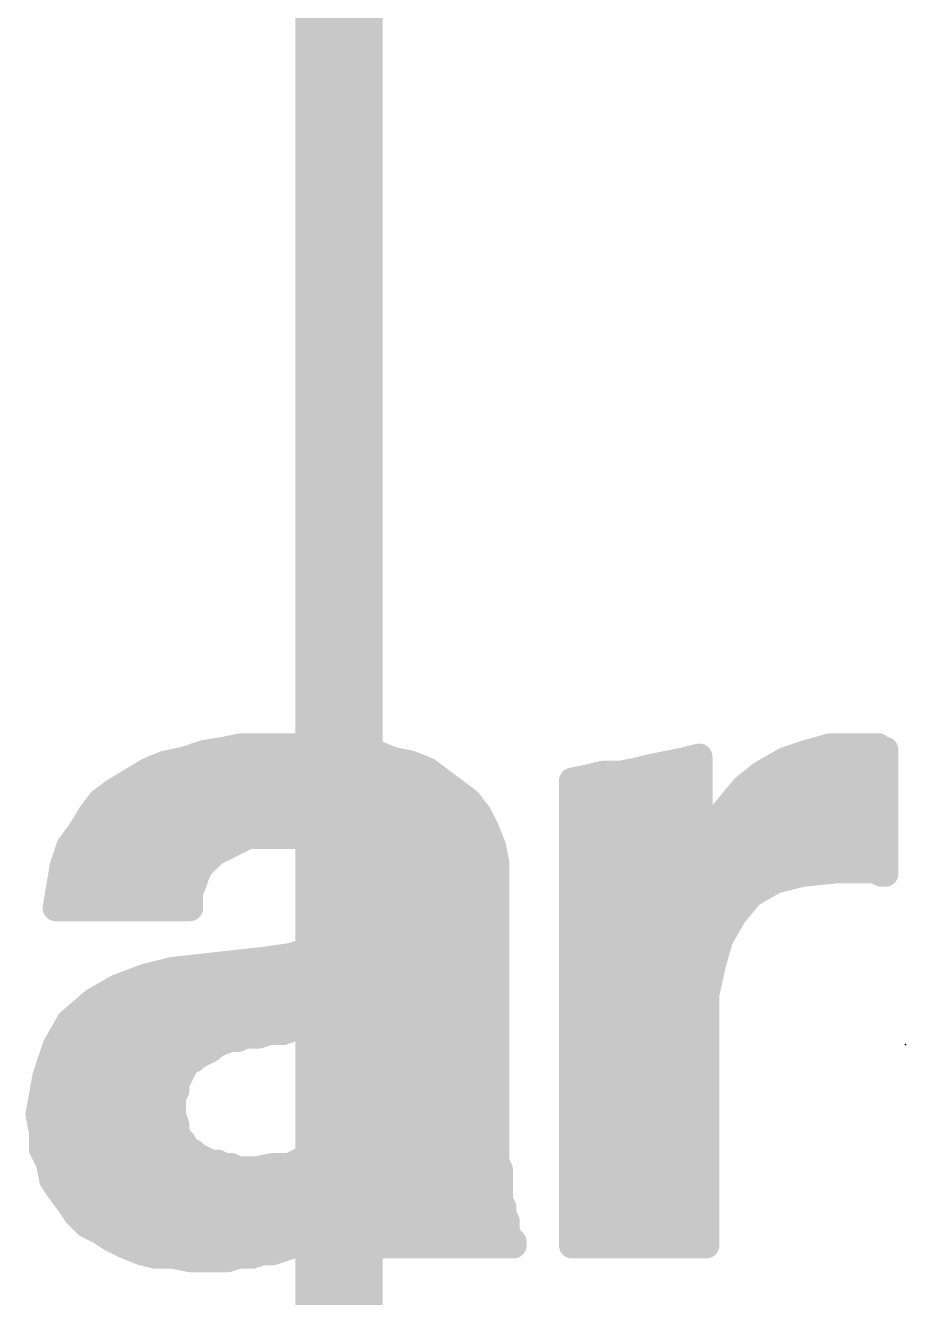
# Model space of a CAD drawing. Extents: x -38 to 69, y -21 to 41.
# Drawn here: x 17.509 to 20.066, y 29.744 to 33.441 of the extents above; entities that cross this region are included whole.
import ezdxf

# ---------------------------------------------------------------- set-up
doc = ezdxf.new("R2010")
doc.units = 0
for name, color, linetype in [('1', 12, 'CONTINUOUS'), ('21', 41, 'CONTINUOUS'), ('23', 53, 'CONTINUOUS')]:
    doc.layers.add(name, color=color, linetype=linetype)

msp = doc.modelspace()

# ---------------------------------------------------------------- linework, layer by layer
at = {"layer": '1', "const_width": 0.254}
msp.add_lwpolyline([(18.42, 27.445), (18.42, 34.92)], dxfattribs=at)
at = {"layer": '21', "const_width": 0.0762}
for points in [[(17.967, 31.306), (18.027, 31.326)], [(18.0036, 31.3182), (18.5465, 31.3182)], [(18.027, 31.326), (18.087, 31.336)], [(18.087, 31.336), (18.137, 31.346)], [(18.137, 31.346), (18.367, 31.346)], [(18.367, 31.346), (18.417, 31.336)], [(18.417, 31.336), (18.477, 31.336)], [(18.477, 31.336), (18.527, 31.326)], [(18.527, 31.326), (18.577, 31.306)], [(19.427, 31.306), (19.467, 31.316)], [(19.467, 31.316), (19.467, 31.046)], [(19.717, 31.306), (19.777, 31.326)], [(19.7536, 31.3182), (20.007, 31.3182)], [(19.777, 31.326), (19.847, 31.346)], [(19.847, 31.346), (19.987, 31.346)], [(19.987, 31.346), (19.997, 31.336)], [(19.997, 31.336), (20.007, 31.336)], [(20.007, 31.336), (20.007, 30.976)], [(17.767, 31.216), (17.867, 31.276)], [(17.867, 31.276), (17.917, 31.296)], [(17.917, 31.296), (17.967, 31.306)], [(18.577, 31.306), (18.627, 31.296)], [(18.627, 31.296), (18.677, 31.276)], [(18.677, 31.276), (18.797, 31.186)], [(19.237, 31.266), (19.287, 31.276)], [(19.287, 31.276), (19.327, 31.286)], [(19.327, 31.286), (19.427, 31.306)], [(19.647, 31.266), (19.717, 31.306)], [(17.8103, 31.242), (18.7223, 31.242)], [(19.097, 31.246), (19.147, 31.256)], [(19.097, 29.896), (19.097, 31.246)], [(19.097, 31.242), (19.467, 31.242)], [(19.147, 31.256), (19.187, 31.266)], [(19.187, 31.266), (19.237, 31.266)], [(19.597, 31.226), (19.647, 31.266)], [(19.617, 31.242), (20.007, 31.242)], [(17.727, 31.186), (17.767, 31.216)], [(19.547, 31.166), (19.597, 31.226)], [(17.697, 31.146), (17.727, 31.186)], [(17.7119, 31.1658), (18.8122, 31.1658)], [(18.797, 31.186), (18.827, 31.146)], [(19.097, 31.1658), (19.467, 31.1658)], [(19.507, 31.116), (19.547, 31.166)], [(19.5468, 31.1658), (20.007, 31.1658)], [(17.667, 31.096), (17.697, 31.146)], [(18.827, 31.146), (18.847, 31.106)], [(17.637, 31.056), (17.667, 31.096)], [(17.6622, 31.0896), (18.8536, 31.0896)], [(18.847, 31.106), (18.867, 31.056)], [(19.097, 31.0896), (19.467, 31.0896)], [(19.467, 31.046), (19.507, 31.116)], [(19.4919, 31.0896), (20.007, 31.0896)], [(17.617, 30.996), (17.637, 31.056)], [(18.157, 31.086), (18.057, 31.036)], [(18.337, 31.086), (18.157, 31.086)], [(18.357, 31.076), (18.337, 31.086)], [(18.377, 31.076), (18.357, 31.076)], [(18.437, 31.046), (18.377, 31.076)], [(18.867, 31.056), (18.877, 31.006)], [(18.057, 31.036), (18.017, 30.996)], [(18.447, 31.026), (18.437, 31.046)], [(18.457, 31.016), (18.447, 31.026)], [(18.487, 30.956), (18.457, 31.016)], [(17.597, 30.876), (17.617, 30.996)], [(17.6228, 31.0134), (18.0344, 31.0134)], [(18.017, 30.996), (18.007, 30.976)], [(18.4583, 31.0134), (18.8755, 31.0134)], [(18.877, 31.006), (18.877, 30.136)], [(19.097, 31.0134), (20.007, 31.0134)], [(19.867, 30.986), (19.767, 30.976)], [(19.977, 30.986), (19.867, 30.986)], [(19.997, 30.976), (19.977, 30.986)], [(17.997, 30.946), (17.987, 30.926)], [(18.007, 30.976), (17.997, 30.946)], [(18.487, 30.846), (18.487, 30.956)], [(19.687, 30.956), (19.617, 30.916)], [(19.767, 30.976), (19.687, 30.956)], [(20.007, 30.976), (19.997, 30.976)], [(17.6072, 30.9372), (17.9926, 30.9372)], [(17.987, 30.926), (17.987, 30.876)], [(18.487, 30.9372), (18.877, 30.9372)], [(19.097, 30.9372), (19.6541, 30.9372)], [(19.617, 30.916), (19.567, 30.856)], [(17.987, 30.876), (17.597, 30.876)], [(18.457, 30.806), (18.487, 30.846)], [(18.487, 30.861), (18.877, 30.861)], [(19.097, 30.861), (19.5712, 30.861)], [(19.567, 30.856), (19.527, 30.786)], [(18.407, 30.776), (18.457, 30.806)], [(18.347, 30.756), (18.407, 30.776)], [(18.4217, 30.7848), (18.877, 30.7848)], [(19.097, 30.7848), (19.5267, 30.7848)], [(19.527, 30.786), (19.507, 30.716)], [(18.027, 30.706), (18.207, 30.726)], [(18.207, 30.726), (18.277, 30.736)], [(18.277, 30.736), (18.347, 30.756)], [(18.277, 30.736), (18.327, 30.536)], [(18.327, 30.536), (18.277, 30.736)], [(17.857, 30.676), (17.937, 30.696)], [(17.937, 30.696), (18.027, 30.706)], [(18.107, 30.496), (18.027, 30.706)], [(18.027, 30.706), (18.107, 30.496)], [(18.0504, 30.7086), (18.2839, 30.7086)], [(18.2839, 30.7086), (18.877, 30.7086)], [(19.097, 30.7086), (19.5054, 30.7086)], [(19.507, 30.716), (19.487, 30.626)], [(17.707, 30.606), (17.777, 30.646)], [(17.777, 30.646), (17.857, 30.676)], [(17.7532, 30.6324), (18.055, 30.6324)], [(18.055, 30.6324), (18.3029, 30.6324)], [(18.3029, 30.6324), (18.877, 30.6324)], [(19.097, 30.6324), (19.4884, 30.6324)], [(19.487, 30.626), (19.487, 29.896)], [(17.637, 30.546), (17.707, 30.606)], [(18.487, 30.586), (18.467, 30.566)], [(18.487, 30.356), (18.487, 30.586)], [(17.597, 30.476), (17.637, 30.546)], [(17.6489, 30.5562), (18.0841, 30.5562)], [(18.0841, 30.5562), (18.322, 30.5562)], [(18.327, 30.536), (18.307, 30.526)], [(18.322, 30.5562), (18.4274, 30.5562)], [(18.367, 30.536), (18.327, 30.536)], [(18.387, 30.546), (18.367, 30.536)], [(18.407, 30.546), (18.387, 30.546)], [(18.447, 30.566), (18.407, 30.546)], [(18.467, 30.566), (18.447, 30.566)], [(18.487, 30.5562), (18.877, 30.5562)], [(19.097, 30.5562), (19.487, 30.5562)], [(18.147, 30.506), (18.127, 30.496)], [(18.187, 30.506), (18.147, 30.506)], [(18.217, 30.516), (18.187, 30.506)], [(18.257, 30.516), (18.217, 30.516)], [(18.287, 30.526), (18.257, 30.516)], [(18.307, 30.526), (18.287, 30.526)], [(17.567, 30.386), (17.597, 30.476)], [(17.5993, 30.48), (18.065, 30.48)], [(18.047, 30.466), (18.007, 30.446)], [(18.057, 30.476), (18.047, 30.466)], [(18.077, 30.486), (18.057, 30.476)], [(18.107, 30.496), (18.077, 30.486)], [(18.127, 30.496), (18.107, 30.496)], [(18.487, 30.48), (18.877, 30.48)], [(19.097, 30.48), (19.487, 30.48)], [(17.977, 30.426), (17.947, 30.366)], [(17.997, 30.436), (17.977, 30.426)], [(18.007, 30.446), (17.997, 30.436)], [(17.5729, 30.4038), (17.9659, 30.4038)], [(18.487, 30.4038), (18.877, 30.4038)], [(19.097, 30.4038), (19.487, 30.4038)], [(17.547, 30.276), (17.567, 30.386)], [(17.947, 30.366), (17.947, 30.346)], [(18.477, 30.326), (18.487, 30.356)], [(17.5564, 30.3276), (17.9378, 30.3276)], [(17.947, 30.346), (17.937, 30.326)], [(17.937, 30.326), (17.937, 30.276)], [(18.467, 30.306), (18.477, 30.326)], [(18.4775, 30.3276), (18.877, 30.3276)], [(19.097, 30.3276), (19.487, 30.3276)], [(17.557, 30.226), (17.547, 30.276)], [(17.937, 30.276), (17.947, 30.246)], [(18.447, 30.246), (18.467, 30.306)], [(17.5519, 30.2514), (17.9452, 30.2514)], [(17.947, 30.246), (17.947, 30.226)], [(18.427, 30.226), (18.447, 30.246)], [(18.4488, 30.2514), (18.877, 30.2514)], [(19.097, 30.2514), (19.487, 30.2514)], [(17.557, 30.176), (17.557, 30.226)], [(17.947, 30.226), (17.957, 30.206)], [(17.957, 30.206), (17.967, 30.196)], [(18.407, 30.196), (18.427, 30.226)], [(17.577, 30.136), (17.557, 30.176)], [(17.5574, 30.1752), (17.9786, 30.1752)], [(17.967, 30.196), (17.977, 30.176)], [(17.977, 30.176), (17.997, 30.166)], [(17.997, 30.166), (18.007, 30.156)], [(18.357, 30.156), (18.387, 30.176)], [(18.3858, 30.1752), (18.877, 30.1752)], [(18.387, 30.176), (18.407, 30.196)], [(19.097, 30.1752), (19.487, 30.1752)], [(17.587, 30.086), (17.577, 30.136)], [(18.007, 30.156), (18.047, 30.136)], [(18.047, 30.136), (18.067, 30.136)], [(18.067, 30.136), (18.087, 30.126)], [(18.277, 30.126), (18.317, 30.146)], [(18.317, 30.146), (18.357, 30.156)], [(18.877, 30.136), (18.887, 30.116)], [(17.5844, 30.099), (18.887, 30.099)], [(18.087, 30.126), (18.107, 30.126)], [(18.107, 30.126), (18.127, 30.116)], [(18.127, 30.116), (18.177, 30.116)], [(18.177, 30.116), (18.227, 30.126)], [(18.227, 30.126), (18.277, 30.126)], [(18.887, 30.116), (18.887, 30.026)], [(19.097, 30.099), (19.487, 30.099)], [(17.607, 30.056), (17.587, 30.086)], [(17.637, 30.016), (17.607, 30.056)], [(17.6319, 30.0228), (18.4982, 30.0228)], [(18.507, 30.036), (18.487, 30.006)], [(18.507, 29.976), (18.507, 30.036)], [(18.507, 30.0228), (18.8886, 30.0228)], [(18.887, 30.026), (18.897, 30.006)], [(19.097, 30.0228), (19.487, 30.0228)], [(17.657, 29.986), (17.637, 30.016)], [(17.687, 29.956), (17.657, 29.986)], [(18.457, 29.986), (18.437, 29.966)], [(18.487, 30.006), (18.457, 29.986)], [(18.897, 30.006), (18.897, 29.986)], [(18.897, 29.986), (18.907, 29.966)], [(17.727, 29.936), (17.687, 29.956)], [(17.7058, 29.9466), (18.4079, 29.9466)], [(18.407, 29.946), (18.377, 29.936)], [(18.437, 29.966), (18.407, 29.946)], [(18.517, 29.966), (18.507, 29.976)], [(18.517, 29.936), (18.517, 29.966)], [(18.517, 29.9466), (18.907, 29.9466)], [(18.907, 29.966), (18.907, 29.936)], [(19.097, 29.9466), (19.487, 29.9466)], [(17.757, 29.916), (17.727, 29.936)], [(17.797, 29.896), (17.757, 29.916)], [(18.347, 29.916), (18.227, 29.876)], [(18.377, 29.936), (18.347, 29.916)], [(18.527, 29.926), (18.517, 29.936)], [(18.527, 29.916), (18.527, 29.926)], [(18.537, 29.906), (18.527, 29.916)], [(18.907, 29.936), (18.917, 29.916)], [(18.917, 29.916), (18.927, 29.906)], [(17.847, 29.876), (17.797, 29.896)], [(17.887, 29.866), (17.847, 29.876)], [(17.8694, 29.8704), (18.1802, 29.8704)], [(18.197, 29.876), (18.167, 29.866)], [(18.227, 29.876), (18.197, 29.876)], [(18.537, 29.896), (18.537, 29.906)], [(18.927, 29.896), (18.537, 29.896)], [(18.927, 29.906), (18.927, 29.896)], [(19.487, 29.896), (19.097, 29.896)], [(17.937, 29.866), (17.887, 29.866)], [(17.987, 29.856), (17.937, 29.866)], [(18.097, 29.856), (17.987, 29.856)], [(18.127, 29.866), (18.097, 29.856)], [(18.167, 29.866), (18.127, 29.866)]]:
    msp.add_lwpolyline(points, dxfattribs=at)
at = {"layer": '21', "const_width": 0.0381}
for points in [[(18.0036, 31.3373, 1), (18.0036, 31.2992)], [(18.0239, 31.3448, 1), (18.0301, 31.3072)], [(18.033, 31.3079, 1), (18.021, 31.3441)], [(18.0833, 31.3547, 1), (18.0907, 31.3173)], [(18.0901, 31.3172, 1), (18.0839, 31.3548)], [(18.137, 31.3651, 1), (18.137, 31.327)], [(18.1407, 31.3273, 1), (18.1333, 31.3647)], [(18.3707, 31.3647, 1), (18.3633, 31.3273)], [(18.367, 31.327, 1), (18.367, 31.3651)], [(18.417, 31.3551, 1), (18.417, 31.317)], [(18.4133, 31.3173, 1), (18.4207, 31.3547)], [(18.4807, 31.3547, 1), (18.4733, 31.3173)], [(18.477, 31.317, 1), (18.477, 31.3551)], [(18.5341, 31.3437, 1), (18.5199, 31.3083)], [(18.5233, 31.3073, 1), (18.5307, 31.3447)], [(18.5465, 31.2992, 1), (18.5465, 31.3373)], [(19.4861, 31.316, 1), (19.448, 31.316)], [(19.4716, 31.2975, 1), (19.4624, 31.3345)], [(19.7536, 31.3373, 1), (19.7536, 31.2992)], [(19.7718, 31.3443, 1), (19.7822, 31.3077)], [(19.783, 31.3079, 1), (19.771, 31.3441)], [(19.847, 31.3651, 1), (19.847, 31.327)], [(19.8522, 31.3277, 1), (19.8418, 31.3643)], [(20.0005, 31.3595, 1), (19.9735, 31.3325)], [(19.997, 31.3551, 1), (19.997, 31.317)], [(19.9835, 31.3225, 1), (20.0105, 31.3495)], [(19.987, 31.327, 1), (19.987, 31.3651)], [(20.0261, 31.336, 1), (19.988, 31.336)], [(20.007, 31.317, 1), (20.007, 31.3551)], [(20.007, 31.2992, 1), (20.007, 31.3373)], [(17.8599, 31.2937, 1), (17.8741, 31.2583)], [(17.8768, 31.2597, 1), (17.8572, 31.2923)], [(17.9133, 31.3147, 1), (17.9207, 31.2773)], [(17.9241, 31.2783, 1), (17.9099, 31.3137)], [(17.961, 31.3241, 1), (17.973, 31.2879)], [(17.9707, 31.2873, 1), (17.9633, 31.3247)], [(18.5807, 31.3247, 1), (18.5733, 31.2873)], [(18.5699, 31.2883, 1), (18.5841, 31.3237)], [(18.6341, 31.3137, 1), (18.6199, 31.2783)], [(18.6233, 31.2773, 1), (18.6307, 31.3147)], [(18.6884, 31.2912, 1), (18.6656, 31.2608)], [(18.6699, 31.2583, 1), (18.6841, 31.2937)], [(19.2824, 31.2945, 1), (19.2916, 31.2575)], [(19.2907, 31.2573, 1), (19.2833, 31.2947)], [(19.3233, 31.3047, 1), (19.3307, 31.2673)], [(19.3316, 31.2675, 1), (19.3224, 31.3045)], [(19.4224, 31.3245, 1), (19.4316, 31.2875)], [(19.4307, 31.2873, 1), (19.4233, 31.3247)], [(19.711, 31.3241, 1), (19.723, 31.2879)], [(19.7265, 31.2895, 1), (19.7075, 31.3225)], [(17.8103, 31.2611, 1), (17.8103, 31.223)], [(18.7223, 31.223, 1), (18.7223, 31.2611)], [(19.1161, 31.246, 1), (19.078, 31.246)], [(19.0933, 31.2647, 1), (19.1007, 31.2273)], [(19.097, 31.2611, 1), (19.097, 31.223)], [(19.1424, 31.2745, 1), (19.1516, 31.2375)], [(19.1507, 31.2373, 1), (19.1433, 31.2747)], [(19.187, 31.2851, 1), (19.187, 31.247)], [(19.1916, 31.2475, 1), (19.1824, 31.2845)], [(19.2333, 31.2847, 1), (19.2407, 31.2473)], [(19.237, 31.247, 1), (19.237, 31.2851)], [(19.467, 31.223, 1), (19.467, 31.2611)], [(19.617, 31.2611, 1), (19.617, 31.223)], [(19.6375, 31.2825, 1), (19.6565, 31.2495)], [(19.6589, 31.2511, 1), (19.6351, 31.2809)], [(20.007, 31.223, 1), (20.007, 31.2611)], [(17.7572, 31.2323, 1), (17.7768, 31.1997)], [(17.7784, 31.2008, 1), (17.7556, 31.2312)], [(19.5851, 31.2409, 1), (19.6089, 31.2111)], [(19.6116, 31.2138, 1), (19.5824, 31.2382)], [(17.7119, 31.1849, 1), (17.7119, 31.1468)], [(17.7156, 31.2012, 1), (17.7384, 31.1708)], [(17.7422, 31.1746, 1), (17.7118, 31.1974)], [(18.8122, 31.1974, 1), (18.7818, 31.1746)], [(18.7856, 31.1708, 1), (18.8084, 31.2012)], [(18.8122, 31.1468, 1), (18.8122, 31.1849)], [(19.097, 31.1849, 1), (19.097, 31.1468)], [(19.467, 31.1468, 1), (19.467, 31.1849)], [(19.5468, 31.1849, 1), (19.5468, 31.1468)], [(19.5619, 31.1541, 1), (19.5321, 31.1779)], [(20.007, 31.1468, 1), (20.007, 31.1849)], [(17.6818, 31.1574, 1), (17.7122, 31.1346)], [(17.7133, 31.1362, 1), (17.6807, 31.1558)], [(18.844, 31.1545, 1), (18.81, 31.1375)], [(18.8118, 31.1346, 1), (18.8422, 31.1574)], [(19.5324, 31.1782, 1), (19.5616, 31.1538)], [(17.6622, 31.1087, 1), (17.6622, 31.0706)], [(17.6822, 31.0846, 1), (17.6518, 31.1074)], [(18.8647, 31.1131, 1), (18.8293, 31.0989)], [(18.83, 31.0975, 1), (18.864, 31.1145)], [(18.8536, 31.0706, 1), (18.8536, 31.1087)], [(19.097, 31.1087, 1), (19.097, 31.0706)], [(19.467, 31.0706, 1), (19.467, 31.1087)], [(19.4919, 31.1087, 1), (19.4919, 31.0706)], [(19.4921, 31.1279, 1), (19.5219, 31.1041)], [(19.5235, 31.1065, 1), (19.4905, 31.1255)], [(20.007, 31.0706, 1), (20.007, 31.1087)], [(17.6551, 31.05, 1), (17.6189, 31.062)], [(17.6507, 31.1058, 1), (17.6833, 31.0862)], [(18.157, 31.1051, 1), (18.157, 31.067)], [(18.1655, 31.069, 1), (18.1485, 31.103)], [(18.3455, 31.103, 1), (18.3285, 31.069)], [(18.337, 31.067, 1), (18.337, 31.1051)], [(18.357, 31.0951, 1), (18.357, 31.057)], [(18.3485, 31.059, 1), (18.3655, 31.093)], [(18.3855, 31.093, 1), (18.3685, 31.059)], [(18.377, 31.057, 1), (18.377, 31.0951)], [(18.8857, 31.0597, 1), (18.8483, 31.0523)], [(17.6218, 31.0674, 1), (17.6522, 31.0446)], [(18.0485, 31.053, 1), (18.0655, 31.019)], [(18.0705, 31.0225, 1), (18.0435, 31.0495)], [(18.454, 31.0545, 1), (18.42, 31.0375)], [(18.4605, 31.0395, 1), (18.4335, 31.0125)], [(18.4285, 31.029, 1), (18.4455, 31.063)], [(18.43, 31.0175, 1), (18.464, 31.0345)], [(18.474, 31.0245, 1), (18.44, 31.0075)], [(18.8493, 31.0489, 1), (18.8847, 31.0631)], [(19.4505, 31.0555, 1), (19.4835, 31.0365)], [(19.448, 31.046, 1), (19.4861, 31.046)], [(17.5989, 31.002, 1), (17.6351, 30.99)], [(17.6358, 30.9929, 1), (17.5982, 30.9991)], [(17.6228, 31.0325, 1), (17.6228, 30.9944)], [(18.0035, 31.0095, 1), (18.0305, 30.9825)], [(18.034, 30.9875, 1), (18, 31.0045)], [(18.0344, 30.9944, 1), (18.0344, 31.0325)], [(18.4583, 31.0325, 1), (18.4583, 30.9944)], [(18.4435, 31.0025, 1), (18.4705, 31.0295)], [(18.8961, 31.006, 1), (18.858, 31.006)], [(18.8583, 31.0023, 1), (18.8957, 31.0097)], [(18.8755, 30.9944, 1), (18.8755, 31.0325)], [(19.097, 31.0325, 1), (19.097, 30.9944)], [(19.867, 31.0051, 1), (19.867, 30.967)], [(19.8689, 30.967, 1), (19.8651, 31.005)], [(19.9855, 31.003, 1), (19.9685, 30.969)], [(19.977, 30.967, 1), (19.977, 31.0051)], [(20.007, 30.9944, 1), (20.007, 31.0325)], [(18.014, 30.9375, 1), (17.98, 30.9545)], [(17.99, 30.9845, 1), (18.024, 30.9675)], [(18.0251, 30.97, 1), (17.9889, 30.982)], [(18.5061, 30.956, 1), (18.468, 30.956)], [(18.47, 30.9475, 1), (18.504, 30.9645)], [(19.6824, 30.9745, 1), (19.6916, 30.9375)], [(19.6965, 30.9395, 1), (19.6775, 30.9725)], [(19.7651, 30.995, 1), (19.7689, 30.957)], [(19.7716, 30.9575, 1), (19.7624, 30.9945)], [(19.997, 30.9951, 1), (19.997, 30.957)], [(19.988, 30.976, 1), (20.0261, 30.976)], [(19.9885, 30.959, 1), (20.0055, 30.993)], [(20.007, 30.957, 1), (20.007, 30.9951)], [(17.6072, 30.9563, 1), (17.6072, 30.9182)], [(18.0061, 30.926, 1), (17.968, 30.926)], [(17.97, 30.9345, 1), (18.004, 30.9175)], [(17.9789, 30.952, 1), (18.0151, 30.94)], [(17.9926, 30.9182, 1), (17.9926, 30.9563)], [(18.487, 30.9563, 1), (18.487, 30.9182)], [(18.877, 30.9182, 1), (18.877, 30.9563)], [(19.097, 30.9563, 1), (19.097, 30.9182)], [(19.6075, 30.9325, 1), (19.6265, 30.8995)], [(19.6316, 30.9038, 1), (19.6024, 30.9282)], [(19.6541, 30.9182, 1), (19.6541, 30.9563)], [(17.597, 30.8951, 1), (17.597, 30.857)], [(17.987, 30.857, 1), (17.987, 30.8951)], [(17.5782, 30.8791, 1), (17.6158, 30.8729)], [(17.968, 30.876, 1), (18.0061, 30.876)], [(18.487, 30.8801, 1), (18.487, 30.842)], [(18.5022, 30.8346, 1), (18.4718, 30.8574)], [(18.877, 30.842, 1), (18.877, 30.8801)], [(19.097, 30.8801, 1), (19.097, 30.842)], [(19.5524, 30.8682, 1), (19.5816, 30.8438)], [(19.5835, 30.8465, 1), (19.5505, 30.8655)], [(19.5712, 30.842, 1), (19.5712, 30.8801)], [(18.4418, 30.8174, 1), (18.4722, 30.7946)], [(18.4668, 30.7897, 1), (18.4472, 30.8223)], [(18.468, 30.846, 1), (18.5061, 30.846)], [(18.3972, 30.7923, 1), (18.4168, 30.7597)], [(18.413, 30.7579, 1), (18.401, 30.7941)], [(18.4217, 30.8039, 1), (18.4217, 30.7658)], [(18.877, 30.7658, 1), (18.877, 30.8039)], [(19.097, 30.8039, 1), (19.097, 30.7658)], [(19.5105, 30.7955, 1), (19.5435, 30.7765)], [(19.5453, 30.7808, 1), (19.5087, 30.7912)], [(19.5267, 30.7658, 1), (19.5267, 30.8039)], [(18.2043, 30.7449, 1), (18.2097, 30.7071)], [(18.2091, 30.7071, 1), (18.2049, 30.7449)], [(18.2955, 30.7406, 1), (18.2585, 30.7314)], [(18.2955, 30.7406, 1), (18.2585, 30.7314)], [(18.2718, 30.7543, 1), (18.2822, 30.7177)], [(18.2797, 30.7171, 1), (18.2743, 30.7549)], [(18.341, 30.7741, 1), (18.353, 30.7379)], [(18.3522, 30.7377, 1), (18.3418, 30.7743)], [(17.9349, 30.7149, 1), (17.9391, 30.6771)], [(17.9416, 30.6775, 1), (17.9324, 30.7145)], [(18.0448, 30.7128, 1), (18.0092, 30.6992)], [(18.0448, 30.7128, 1), (18.0092, 30.6992)], [(18.0249, 30.7249, 1), (18.0291, 30.6871)], [(18.0291, 30.6871, 1), (18.0249, 30.7249)], [(18.0504, 30.7277, 1), (18.0504, 30.6896)], [(18.2839, 30.7277, 1), (18.2839, 30.6896)], [(18.2839, 30.6896, 1), (18.2839, 30.7277)], [(18.877, 30.6896, 1), (18.877, 30.7277)], [(19.097, 30.7277, 1), (19.097, 30.6896)], [(19.4887, 30.7212, 1), (19.5253, 30.7108)], [(19.5256, 30.7119, 1), (19.4884, 30.7201)], [(19.5054, 30.6896, 1), (19.5054, 30.7277)], [(17.7865, 30.6295, 1), (17.7675, 30.6625)], [(17.8524, 30.6945, 1), (17.8616, 30.6575)], [(17.8637, 30.6582, 1), (17.8503, 30.6938)], [(17.7532, 30.6515, 1), (17.7532, 30.6134)], [(17.7703, 30.6638, 1), (17.7837, 30.6282)], [(18.055, 30.6515, 1), (18.055, 30.6134)], [(18.055, 30.6134, 1), (18.055, 30.6515)], [(18.3029, 30.6515, 1), (18.3029, 30.6134)], [(18.3029, 30.6134, 1), (18.3029, 30.6515)], [(18.877, 30.6134, 1), (18.877, 30.6515)], [(19.097, 30.6515, 1), (19.097, 30.6134)], [(19.5061, 30.626, 1), (19.468, 30.626)], [(19.4684, 30.6301, 1), (19.5056, 30.6219)], [(19.4884, 30.6134, 1), (19.4884, 30.6515)], [(17.6975, 30.6225, 1), (17.7165, 30.5895)], [(17.7194, 30.5915, 1), (17.6946, 30.6205)], [(18.5061, 30.586, 1), (18.468, 30.586)], [(18.5005, 30.5725, 1), (18.4735, 30.5995)], [(17.6246, 30.5605, 1), (17.6494, 30.5315)], [(17.6535, 30.5365, 1), (17.6205, 30.5555)], [(17.6489, 30.5753, 1), (17.6489, 30.5372)], [(18.0841, 30.5753, 1), (18.0841, 30.5372)], [(18.0841, 30.5372, 1), (18.0841, 30.5753)], [(18.322, 30.5753, 1), (18.322, 30.5372)], [(18.327, 30.5551, 1), (18.327, 30.517)], [(18.3355, 30.519, 1), (18.3185, 30.553)], [(18.322, 30.5372, 1), (18.322, 30.5753)], [(18.367, 30.517, 1), (18.367, 30.5551)], [(18.387, 30.5651, 1), (18.387, 30.527)], [(18.3955, 30.529, 1), (18.3785, 30.563)], [(18.3985, 30.563, 1), (18.4155, 30.529)], [(18.407, 30.527, 1), (18.407, 30.5651)], [(18.4274, 30.5372, 1), (18.4274, 30.5753)], [(18.447, 30.5851, 1), (18.447, 30.547)], [(18.4555, 30.549, 1), (18.4385, 30.583)], [(18.4535, 30.5795, 1), (18.4805, 30.5525)], [(18.467, 30.547, 1), (18.467, 30.5851)], [(18.487, 30.5753, 1), (18.487, 30.5372)], [(18.877, 30.5372, 1), (18.877, 30.5753)], [(19.097, 30.5753, 1), (19.097, 30.5372)], [(19.487, 30.5372, 1), (19.487, 30.5753)], [(18.147, 30.5251, 1), (18.147, 30.487)], [(18.1555, 30.489, 1), (18.1385, 30.523)], [(18.181, 30.5241, 1), (18.193, 30.4879)], [(18.187, 30.487, 1), (18.187, 30.5251)], [(18.217, 30.5351, 1), (18.217, 30.497)], [(18.223, 30.4979, 1), (18.211, 30.5341)], [(18.251, 30.5341, 1), (18.263, 30.4979)], [(18.257, 30.497, 1), (18.257, 30.5351)], [(18.287, 30.545, 1), (18.287, 30.5069)], [(18.293, 30.5079, 1), (18.281, 30.5441)], [(18.2985, 30.543, 1), (18.3155, 30.509)], [(18.307, 30.5069, 1), (18.307, 30.545)], [(18.3085, 30.5314, 1), (18.3455, 30.5406)], [(18.3085, 30.5314, 1), (18.3455, 30.5406)], [(18.3585, 30.553, 1), (18.3755, 30.519)], [(17.5805, 30.4855, 1), (17.6135, 30.4665)], [(17.6151, 30.47, 1), (17.5789, 30.482)], [(17.5993, 30.4991, 1), (17.5993, 30.461)], [(18.0485, 30.493, 1), (18.0655, 30.459)], [(18.0555, 30.449, 1), (18.0385, 30.483)], [(18.0705, 30.4625, 1), (18.0435, 30.4895)], [(18.071, 30.5041, 1), (18.083, 30.4679)], [(18.065, 30.461, 1), (18.065, 30.4991)], [(18.0855, 30.469, 1), (18.0685, 30.503)], [(18.107, 30.5151, 1), (18.107, 30.477)], [(18.0892, 30.4892, 1), (18.1248, 30.5028)], [(18.0892, 30.4892, 1), (18.1248, 30.5028)], [(18.113, 30.4779, 1), (18.101, 30.5141)], [(18.1185, 30.513, 1), (18.1355, 30.479)], [(18.127, 30.477, 1), (18.127, 30.5151)], [(18.487, 30.4991, 1), (18.487, 30.461)], [(18.877, 30.461, 1), (18.877, 30.4991)], [(19.097, 30.4991, 1), (19.097, 30.461)], [(19.487, 30.461, 1), (19.487, 30.4991)], [(17.9685, 30.443, 1), (17.9855, 30.409)], [(17.994, 30.4175, 1), (17.96, 30.4345)], [(17.9835, 30.4495, 1), (18.0105, 30.4225)], [(17.9985, 30.463, 1), (18.0155, 30.429)], [(18.0055, 30.419, 1), (17.9885, 30.453)], [(18.0205, 30.4325, 1), (17.9935, 30.4595)], [(18.0335, 30.4795, 1), (18.0605, 30.4525)], [(17.5729, 30.4229, 1), (17.5729, 30.3848)], [(17.9659, 30.3848, 1), (17.9659, 30.4229)], [(18.487, 30.4229, 1), (18.487, 30.3848)], [(18.877, 30.3848, 1), (18.877, 30.4229)], [(19.097, 30.4229, 1), (19.097, 30.3848)], [(19.487, 30.3848, 1), (19.487, 30.4229)], [(17.5489, 30.392, 1), (17.5851, 30.38)], [(17.5857, 30.3826, 1), (17.5483, 30.3894)], [(17.966, 30.366, 1), (17.9279, 30.366)], [(17.93, 30.3745, 1), (17.964, 30.3575)], [(18.5051, 30.35, 1), (18.4689, 30.362)], [(17.5564, 30.3467, 1), (17.5564, 30.3086)], [(17.9561, 30.326, 1), (17.918, 30.326)], [(17.92, 30.3345, 1), (17.954, 30.3175)], [(17.9279, 30.346, 1), (17.966, 30.346)], [(17.964, 30.3375, 1), (17.93, 30.3545)], [(17.9378, 30.3086, 1), (17.9378, 30.3467)], [(18.4589, 30.332, 1), (18.4951, 30.32)], [(18.4775, 30.3467, 1), (18.4775, 30.3086)], [(18.494, 30.3175, 1), (18.46, 30.3345)], [(18.468, 30.356, 1), (18.5061, 30.356)], [(18.877, 30.3086, 1), (18.877, 30.3467)], [(19.097, 30.3467, 1), (19.097, 30.3086)], [(19.487, 30.3086, 1), (19.487, 30.3467)], [(17.5657, 30.2797, 1), (17.5283, 30.2723)], [(17.9551, 30.282, 1), (17.9189, 30.27)], [(18.45, 30.3145, 1), (18.484, 30.2975)], [(18.4851, 30.3, 1), (18.4489, 30.312)], [(17.5283, 30.2794, 1), (17.5657, 30.2726)], [(17.5519, 30.2705, 1), (17.5519, 30.2324)], [(17.918, 30.276, 1), (17.9561, 30.276)], [(17.966, 30.246, 1), (17.9279, 30.246)], [(17.9452, 30.2324, 1), (17.9452, 30.2705)], [(18.4488, 30.2705, 1), (18.4488, 30.2324)], [(18.4605, 30.2325, 1), (18.4335, 30.2595)], [(18.877, 30.2324, 1), (18.877, 30.2705)], [(19.097, 30.2705, 1), (19.097, 30.2324)], [(19.487, 30.2324, 1), (19.487, 30.2705)], [(17.5761, 30.226, 1), (17.538, 30.226)], [(17.5383, 30.2223, 1), (17.5757, 30.2297)], [(17.964, 30.2345, 1), (17.93, 30.2175)], [(17.9279, 30.226, 1), (17.966, 30.226)], [(17.9289, 30.24, 1), (17.9651, 30.252)], [(17.9705, 30.2195, 1), (17.9435, 30.1925)], [(18.4135, 30.2395, 1), (18.4405, 30.2125)], [(18.4429, 30.2154, 1), (18.4111, 30.2366)], [(18.4289, 30.252, 1), (18.4651, 30.24)], [(17.574, 30.1845, 1), (17.54, 30.1675)], [(17.5574, 30.1943, 1), (17.5574, 30.1562)], [(17.94, 30.1975, 1), (17.974, 30.2145)], [(17.984, 30.2045, 1), (17.95, 30.1875)], [(17.9535, 30.1825, 1), (17.9805, 30.2095)], [(17.9855, 30.193, 1), (17.9685, 30.159)], [(17.96, 30.1675, 1), (17.994, 30.1845)], [(18.0105, 30.1795, 1), (17.9835, 30.1525)], [(17.9786, 30.1562, 1), (17.9786, 30.1943)], [(18.3858, 30.1943, 1), (18.3858, 30.1562)], [(18.3735, 30.1895, 1), (18.4005, 30.1625)], [(18.3976, 30.1601, 1), (18.3764, 30.1919)], [(18.3911, 30.2066, 1), (18.4229, 30.1854)], [(18.4205, 30.1825, 1), (18.3935, 30.2095)], [(18.877, 30.1562, 1), (18.877, 30.1943)], [(19.097, 30.1943, 1), (19.097, 30.1562)], [(19.487, 30.1562, 1), (19.487, 30.1943)], [(17.538, 30.176, 1), (17.5761, 30.176)], [(17.5957, 30.1397, 1), (17.5583, 30.1323)], [(18.0155, 30.173, 1), (17.9985, 30.139)], [(17.9885, 30.149, 1), (18.0055, 30.183)], [(17.9935, 30.1425, 1), (18.0205, 30.1695)], [(18.047, 30.1551, 1), (18.047, 30.117)], [(18.0385, 30.119, 1), (18.0555, 30.153)], [(18.0755, 30.153, 1), (18.0585, 30.119)], [(18.067, 30.117, 1), (18.067, 30.1551)], [(18.3124, 30.1645, 1), (18.3216, 30.1275)], [(18.3255, 30.129, 1), (18.3085, 30.163)], [(18.3464, 30.1719, 1), (18.3676, 30.1401)], [(18.3616, 30.1375, 1), (18.3524, 30.1745)], [(18.894, 30.1445, 1), (18.86, 30.1275)], [(17.56, 30.1275, 1), (17.594, 30.1445)], [(17.5844, 30.1181, 1), (17.5844, 30.08)], [(18.087, 30.1451, 1), (18.087, 30.107)], [(18.0785, 30.109, 1), (18.0955, 30.143)], [(18.1155, 30.143, 1), (18.0985, 30.109)], [(18.107, 30.107, 1), (18.107, 30.1451)], [(18.127, 30.1351, 1), (18.127, 30.097)], [(18.1185, 30.099, 1), (18.1355, 30.133)], [(18.1733, 30.1347, 1), (18.1807, 30.0973)], [(18.177, 30.097, 1), (18.177, 30.1351)], [(18.227, 30.1451, 1), (18.227, 30.107)], [(18.2307, 30.1073, 1), (18.2233, 30.1447)], [(18.2685, 30.143, 1), (18.2855, 30.109)], [(18.277, 30.107, 1), (18.277, 30.1451)], [(18.858, 30.136, 1), (18.8961, 30.136)], [(18.9061, 30.116, 1), (18.868, 30.116)], [(18.87, 30.1075, 1), (18.904, 30.1245)], [(18.887, 30.08, 1), (18.887, 30.1181)], [(19.097, 30.1181, 1), (19.097, 30.08)], [(19.487, 30.08, 1), (19.487, 30.1181)], [(17.6029, 30.0966, 1), (17.5711, 30.0754)], [(17.5683, 30.0823, 1), (17.6057, 30.0897)], [(17.6222, 30.0674, 1), (17.5918, 30.0446)], [(17.5911, 30.0454, 1), (17.6229, 30.0666)], [(17.6319, 30.0419, 1), (17.6319, 30.0038)], [(18.5261, 30.036, 1), (18.488, 30.036)], [(18.507, 30.0419, 1), (18.507, 30.0038)], [(18.5229, 30.0254, 1), (18.4911, 30.0466)], [(18.4982, 30.0038, 1), (18.4982, 30.0419)], [(18.904, 30.0345, 1), (18.87, 30.0175)], [(18.8886, 30.0038, 1), (18.8886, 30.0419)], [(19.097, 30.0419, 1), (19.097, 30.0038)], [(19.487, 30.0038, 1), (19.487, 30.0419)], [(17.6529, 30.0266, 1), (17.6211, 30.0054)], [(17.6218, 30.0046, 1), (17.6522, 30.0274)], [(17.6705, 29.9995, 1), (17.6435, 29.9725)], [(18.4464, 30.0019, 1), (18.4676, 29.9701)], [(18.4705, 29.9725, 1), (18.4435, 29.9995)], [(18.4711, 30.0166, 1), (18.5029, 29.9954)], [(18.4976, 29.9901, 1), (18.4764, 30.0219)], [(18.868, 30.026, 1), (18.9061, 30.026)], [(18.914, 29.9945, 1), (18.88, 29.9775)], [(18.9161, 30.006, 1), (18.878, 30.006)], [(18.88, 29.9975, 1), (18.914, 30.0145)], [(17.6411, 29.9754, 1), (17.6729, 29.9966)], [(17.6955, 29.973, 1), (17.6785, 29.939)], [(17.6735, 29.9425, 1), (17.7005, 29.9695)], [(17.7058, 29.9657, 1), (17.7058, 29.9276)], [(18.413, 29.9279, 1), (18.401, 29.9641)], [(18.4079, 29.9276, 1), (18.4079, 29.9657)], [(18.4235, 29.9795, 1), (18.4505, 29.9525)], [(18.4476, 29.9501, 1), (18.4264, 29.9819)], [(18.5205, 29.9895, 1), (18.4935, 29.9625)], [(18.488, 29.976, 1), (18.5261, 29.976)], [(18.536, 29.966, 1), (18.4979, 29.966)], [(18.517, 29.9657, 1), (18.517, 29.9276)], [(18.5035, 29.9525, 1), (18.5305, 29.9795)], [(18.878, 29.986, 1), (18.9161, 29.986)], [(18.9261, 29.966, 1), (18.888, 29.966)], [(18.89, 29.9575, 1), (18.924, 29.9745)], [(18.907, 29.9276, 1), (18.907, 29.9657)], [(19.097, 29.9657, 1), (19.097, 29.9276)], [(19.487, 29.9276, 1), (19.487, 29.9657)], [(17.7376, 29.9519, 1), (17.7164, 29.9201)], [(17.7185, 29.919, 1), (17.7355, 29.953)], [(17.7655, 29.933, 1), (17.7485, 29.899)], [(17.7464, 29.9001, 1), (17.7676, 29.9319)], [(18.3364, 29.9319, 1), (18.3576, 29.9001)], [(18.353, 29.8979, 1), (18.341, 29.9341)], [(18.371, 29.9541, 1), (18.383, 29.9179)], [(18.3876, 29.9201, 1), (18.3664, 29.9519)], [(18.3964, 29.9619, 1), (18.4176, 29.9301)], [(18.5305, 29.9495, 1), (18.5035, 29.9225)], [(18.4979, 29.936, 1), (18.536, 29.936)], [(18.5461, 29.926, 1), (18.508, 29.926)], [(18.5405, 29.9295, 1), (18.5135, 29.9025)], [(18.5135, 29.9125, 1), (18.5405, 29.9395)], [(18.924, 29.9445, 1), (18.89, 29.9275)], [(18.888, 29.936, 1), (18.9261, 29.936)], [(18.9305, 29.9295, 1), (18.9035, 29.9025)], [(17.8041, 29.9137, 1), (17.7899, 29.8783)], [(17.7885, 29.879, 1), (17.8055, 29.913)], [(17.8516, 29.8945, 1), (17.8424, 29.8575)], [(17.8399, 29.8583, 1), (17.8541, 29.8937)], [(17.8694, 29.8895, 1), (17.8694, 29.8514)], [(18.197, 29.8951, 1), (18.197, 29.857)], [(18.1802, 29.8514, 1), (18.1802, 29.8895)], [(18.203, 29.8579, 1), (18.191, 29.8941)], [(18.221, 29.8941, 1), (18.233, 29.8579)], [(18.227, 29.857, 1), (18.227, 29.8951)], [(18.508, 29.916, 1), (18.5461, 29.916)], [(18.537, 29.9151, 1), (18.537, 29.877)], [(18.5561, 29.906, 1), (18.518, 29.906)], [(18.518, 29.896, 1), (18.5561, 29.896)], [(18.5235, 29.8925, 1), (18.5505, 29.9195)], [(18.9, 29.9075, 1), (18.934, 29.9245)], [(18.946, 29.906, 1), (18.9079, 29.906)], [(18.9079, 29.896, 1), (18.946, 29.896)], [(18.9135, 29.8925, 1), (18.9405, 29.9195)], [(18.927, 29.877, 1), (18.927, 29.9151)], [(19.097, 29.9151, 1), (19.097, 29.877)], [(19.078, 29.896, 1), (19.1161, 29.896)], [(19.468, 29.896, 1), (19.5061, 29.896)], [(19.487, 29.877, 1), (19.487, 29.9151)], [(17.887, 29.885, 1), (17.887, 29.8469)], [(17.8824, 29.8475, 1), (17.8916, 29.8845)], [(17.9407, 29.8847, 1), (17.9333, 29.8473)], [(17.937, 29.8469, 1), (17.937, 29.885)], [(17.987, 29.8751, 1), (17.987, 29.837)], [(17.9833, 29.8373, 1), (17.9907, 29.8747)], [(18.091, 29.8741, 1), (18.103, 29.8379)], [(18.097, 29.837, 1), (18.097, 29.8751)], [(18.127, 29.885, 1), (18.127, 29.8469)], [(18.133, 29.8479, 1), (18.121, 29.8841)], [(18.161, 29.8841, 1), (18.173, 29.8479)], [(18.167, 29.8469, 1), (18.167, 29.885)]]:
    msp.add_lwpolyline(points, format="xyb", dxfattribs=at)
at = {"layer": '23'}
msp.add_point((20.066, 30.48), dxfattribs=at)

doc.saveas('drawing.dxf')
